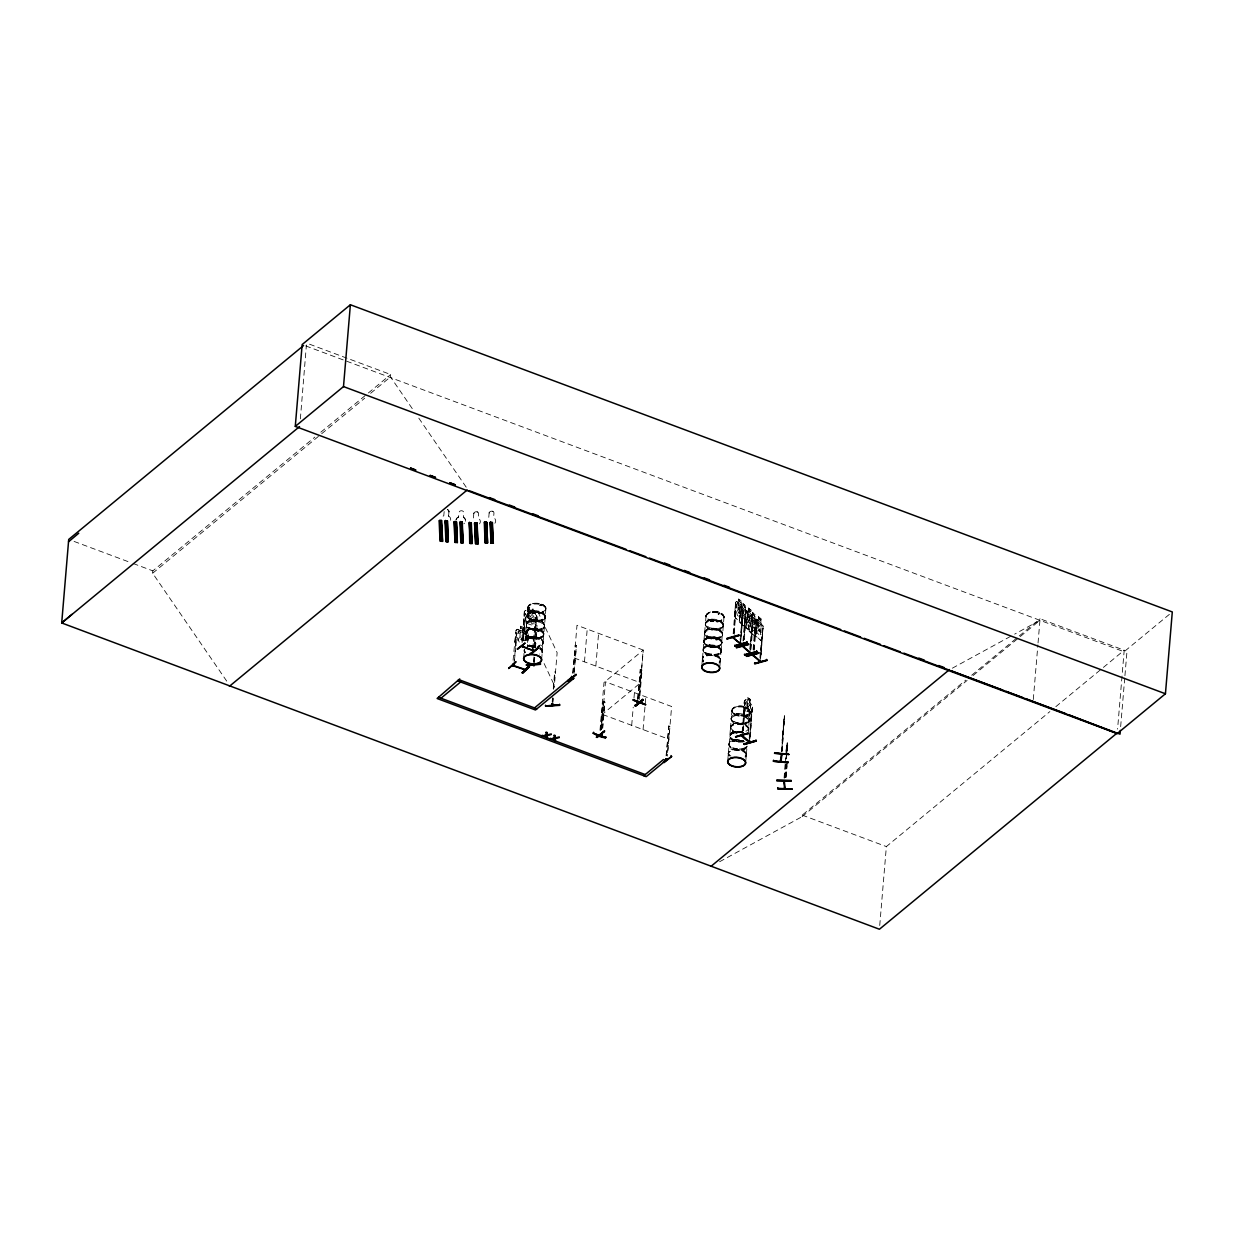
<?xml version="1.0" encoding="UTF-8"?>
<svg xmlns="http://www.w3.org/2000/svg" width="1234" height="1234" viewBox="0 0 1234 1234"><rect width="100%" height="100%" fill="white"/><g stroke="black" fill="none" stroke-linecap="round" stroke-linejoin="round"><path stroke-width="0.75" stroke-dasharray="5 3.75" d="M542.358 650.904L542.852 640.986M721.211 650.488L722.368 632.703M729.201 743.593L730.451 728.122M746.416 753.959L747.033 746.308A9.024 4.72 4.8 0 1 736.374 750.257A9.024 4.72 4.8 0 1 729.633 743.516A9.024 4.72 4.8 0 1 742.637 741.912M786.752 751.691L786.891 747.388L786.845 753.218M786.598 758.37L786.69 754.977M526.548 626.132L527.134 616.121M527.396 617.339L527.458 614.223M542.112 653.017L542.189 650.287M702.516 660.329L702.778 657.09L702.47 658.262M704.629 632.471L705.509 622.707M728.908 744.287L729.479 742.559L729.232 745.845M731.083 718.589L731.623 716.861M747.989 734.893L748.683 728.692M749.177 718.389L748.899 721.597A9.024 4.72 4.8 0 1 733.767 722.877A9.024 4.72 4.8 0 1 737.994 715.242L738.595 714.779M782.819 732.487L782.711 734.477L783.467 727.721M783.528 728.075C783.189 736.251 784.006 718.358 783.683 726.317M782.125 740.292L783.544 729.664L782.294 740.307L782.371 736.945M782.294 740.307L782.526 736.96M226.701 681.091L152.646 573.255L152.846 570.864L314.871 437.114M300.371 418.897L306.402 344.98M412.264 408.624L390.484 376.91L390.684 374.519L308.346 343.746M444.163 511.539L443.777 515.797A4.828 4.103 -2.6 0 0 441.325 518.172M448.96 511.616L448.59 516.182L448.96 511.616A2.406 2.052 -2.6 0 0 447.34 509.549M456.164 519.452A4.828 4.103 -2.6 0 1 458.601 517.077L458.971 512.665A2.406 2.052 -2.6 0 1 461.547 510.737A2.406 2.052 -2.6 0 1 463.783 512.897L463.413 517.308A4.828 4.103 -2.6 0 1 463.876 523.802M479.517 523.864A4.828 4.103 -2.6 0 0 478.237 518.187L478.607 513.776A2.406 2.052 -2.6 0 0 476.37 511.616A2.406 2.052 -2.6 0 0 473.794 513.545L473.424 517.956A4.828 4.103 -2.6 0 0 471.542 519.375M494.88 523.278A4.828 4.103 -2.6 0 0 493.585 517.601L493.955 513.174A2.406 2.052 -2.6 0 0 491.718 511.015A2.406 2.052 -2.6 0 0 489.142 512.943L488.772 517.37A4.828 4.103 -2.6 0 0 486.335 519.745M513.113 660.221L515.642 632.718L516.799 633.104L515.735 645.829M515.149 641.125L515.982 630.235L517.447 629.232L520.254 630.25L520.671 626.147L520.393 630.435M513.976 664.247L516.799 633.104M514.501 660.375L515.581 647.649M521.982 640.94L524.465 611.262M522.09 642.559L524.527 613.452L525.653 613.869L523.509 639.335M523.247 639.551L525.653 613.869M524.327 631.731L524.882 627.535L520.594 626.224M524.882 627.535L524.481 631.638L526.394 633.69L525.915 639.32M523.663 658.262L524.234 650.935M525.129 640.662L526.378 625.16M527.951 607.359L527.288 615.01M528.985 607.421L528.568 611.509L526.424 612.095L525.792 619.607L527.566 623.586L531.36 625.006L533.659 622.553L534.291 615.026L532.378 612.928C536.497 607.961 525.53 604.336 528.522 611.262M526.532 640.338L527.072 636.482L530.527 637.901M526.764 640.107L527.072 636.482M527.55 642.528L528.229 636.852A9.039 4.735 4.8 0 1 532.502 629.294A9.039 4.735 4.8 0 1 543.407 635.834A9.039 4.735 4.8 0 1 528.275 636.945L532.27 638.456L539.181 638.456M527.165 649.578L528.646 634.369L527.288 632.456L524.481 631.638M530.419 636.852L529.849 637.222M532.594 612.774L532.934 608.748M529.895 637.037L531.299 636.389L531.839 637.685M527.72 607.452C526.363 612.357 538.271 612.82 533.196 611.139M532.702 648.698L535.556 617.571L536.667 618.003L534.229 647.094M532.795 650.303L535.556 617.571M536.404 615.735L535.433 626.533L533.875 629.972L524.604 626.394L523.571 621.998L524.342 611.154L525.9 610.275L528.661 611.447M533.967 647.295L536.543 615.735L535.217 613.992L525.854 610.491M533.52 661.887L533.983 656.318M534.769 647.048L536.497 632.163L535.88 643.978M533.828 662.565L534.476 656.287M535.078 647.727L538.163 612.28L557.136 652.693L554.22 687.431M534.322 662.535L534.785 656.966M539.042 630.944L538.178 631.392M541.14 605.076C539.89 605.231 541.942 605.74 540.06 605.586M538.842 631.438L538.533 630.805M541.618 659.48L542.25 652.292M544.41 626.594L543.145 642.189M545.875 608.563L545.289 616.398M552.184 701.622L552.493 697.904M553.264 688.634L554.668 671.944L555.47 672.592L554.668 671.944M552.493 702.3L552.986 697.873M553.588 689.328L555.161 671.898M552.986 702.269L553.295 698.567M572.73 673.209L575.322 645.181L576.432 645.598L574.103 673.425M572.977 673.008L576.988 625.283L643.13 650.01L639.15 699.632M573.995 671.79L576.432 645.598M584.469 661.84L587.214 629.109M595.837 666.098L598.583 633.366M600.002 730.219L604.012 682.495L643.315 650.056L638.965 699.585M600.434 730.374L602.778 702.547L603.812 701.683L604.938 702.1L602.747 728.075M600.68 729.664L603.01 701.837L604.938 702.1M603.441 702.007L601.112 729.834L603.549 701.899M601.482 729.51L605.478 681.8L671.62 706.511L667.455 756.087M602.485 728.291L604.675 702.316M631.7 725.345L633.227 707.159M633.983 698.074L634.446 692.613M637.592 699.369L640.338 669.476L642.081 670.108L639.736 697.935M637.855 699.154L640.338 669.476M638.641 698.321L641.649 669.954M638.857 697.935L641.202 670.108L640.091 669.692M643.068 729.602L645.814 696.871M666.082 755.871L668.843 725.978L669.954 726.41L667.208 756.303M666.345 755.671L668.843 725.978M701.93 664.925L702.331 659.326M702.501 658.123L703.334 648.529M706.064 615.781L705.385 623.478M709.365 645.305L708.409 645.274L709.349 646.277M711.941 620.424L712.141 619.73A9.147 4.797 4.8 0 0 707.822 627.443A9.147 4.797 4.8 0 0 723.124 626.317A9.147 4.797 4.8 0 0 712.095 619.684L710.846 619.453M717.093 639.243L716.059 639.983M719.067 613.869L718.574 614.378M719.268 613.56L718.095 614.162L719.36 613.73M719.885 666.129L720.378 660.668M723.988 616.985L723.417 624.867M734.77 613.051L735.603 602.177L736.76 601.513L738.287 603.01M733.166 633.782L735.603 602.177M733.582 633.659L736.035 604.567L733.875 634.399M734.292 634.276L736.035 604.567M738.487 603.179L738.827 599.153M739.999 606.881L739.428 622.383L739.922 606.742L740.955 606.125L746.956 611.432C748.406 631.268 742.667 629.957 746.709 624.188M727.859 759.419L728.291 753.959M732.009 710.275L731.33 717.987M741.326 601.189L738.626 598.984L738.364 603.225L736.96 603.441L736.328 610.953L737.346 615.303L739.752 617.401L741.31 615.303L741.326 601.189L740.894 605.277L743.439 608.902L740.847 640.492M742.714 607.776L741.295 607.992L740.662 615.519L741.696 619.854L744.117 621.951L745.691 619.854L745.567 605.786L742.976 603.549L742.575 607.822L740.816 606.156M740.138 639.875L740.585 634.415M740.739 632.595L742.991 610.66L741.264 640.369M740.246 643.392L740.708 637.932M740.863 636.112L742.991 610.66M746.801 624.281L747.619 613.468L744.997 609.904L745.429 605.817L742.837 603.58M737.284 713.638L736.482 713.9L737.222 714.933M743.022 640.94L745.429 611.139L746.493 610.676M743.439 640.832L745.737 613.56L743.886 639.752M744.303 639.628L746.663 612.419L748.066 612.203L748.467 607.93L748.128 611.956M735.048 740.585L736.081 739.66M735.603 739.351L736.158 740.307M749.485 615.781C748.776 638.333 746.431 621.458 750.658 615.103L756.658 620.424L756.288 633.212M748.328 607.976L751.028 610.182L750.473 614.301L751.645 616.769L751.012 624.296L749.454 626.394L747.048 624.296L746.03 619.946M752.401 707.097L750.457 721.227L744.225 715.998C743.994 708.995 741.526 690.778 751.737 705.061M742.143 732.009L744.781 700.511M742.559 731.885L744.997 702.794L743.007 730.806M756.519 620.471L754.699 618.897L755.27 614.779L752.539 612.573L750.365 624.512L751.398 628.846L753.82 630.944L755.393 628.846M749.84 648.853L750.303 643.408M750.442 641.587L752.293 618.111L754.73 620.208L754.097 627.72L751.676 625.623M752.678 612.527L752.416 616.769L750.55 615.303L749.701 615.874M743.423 730.682L744.997 702.794M749.948 652.37L750.411 646.924M750.565 645.104L752.925 617.91L750.704 614.208M750.55 649.47L753.064 617.879C752.632 614.779 747.264 609.611 745.429 611.139M750.966 649.362L753.403 620.27L752.277 619.761L753.403 620.27M762.18 637.392L761.054 640.693L755.007 635.417L755.378 619.823L756.535 619.159L758.2 620.609M753.095 649.593L755.378 619.823L756.55 619.329M753.511 649.485L756.026 621.319L754.93 618.805M753.804 650.225L755.378 622.322L756.087 622.939M749.794 703.534L750.349 699.416L750.349 713.514L748.776 715.612L746.354 713.53L745.321 709.18L745.953 701.668L747.372 701.436L747.634 697.21L750.349 699.416M754.221 650.102L756.735 621.072L758.139 620.856L758.54 616.584L758.262 620.825M745.83 760.638L746.277 755.254M749.933 711.494L749.362 719.376M756.704 620.332L757.414 622.476L755.362 636.59L749.131 631.361L748.714 626.548M749.177 738.086L752.046 708.871L750.318 738.58M749.285 741.603L752.046 708.871M749.886 738.703L752.493 707.113L751.784 704.969M760.869 618.928L761.085 632.949L759.527 635.047L757.121 632.949L756.103 628.6M759.913 657.506L760.36 652.061M760.514 650.241L762.766 628.291L761.039 658.015M760.021 661.023L762.998 626.563M760.622 658.123L763.121 626.533M782.526 737.068L783.729 722.399M781.323 751.722L784.408 715.859L781.693 751.167M781.816 751.768L783.806 728.122L782.988 731.253M782.186 751.213L784.145 721.52M786.027 751.197L786.629 745.691L785.827 755.517M784.084 778.022L785.071 764.602M785.21 762.782L785.672 757.321M786.49 745.83L786.86 745.151L787.122 747.511L787.4 742.745L786.644 747.079M784.577 778.037L785.873 760.977M786.027 759.157L786.474 753.712M786.629 751.892L786.444 748.236L787.03 748.945M787.246 742.745L787.307 750.935M787.354 749.331L787.724 745.259M785.456 776.849L786.366 765.944M785.534 777.543L786.906 761.177M785.95 776.865L786.86 765.944M786.043 777.543L787.415 761.177M719.576 861.748L802.1 816.661L802.223 815.119L965.744 680.135M879.734 925.485L886.367 846.57L1049.872 711.586M1033.29 699.57L1037.887 644.842M1038.041 642.96L1040.077 618.774L1124.205 650.225L1117.572 729.124M1120.657 726.625L1124.776 677.559M1124.93 675.677L1126.843 653.033M783.528 727.721L782.911 734.122L783.035 733.15M783.667 726.718C784.531 721.643 783.683 720.101 784.731 721.443M703.241 649.13L704.521 633.659M728.415 752.755L729.063 744.92M786.66 763.923L786.073 767.255L785.688 762.843M784.562 715.874L784.099 720.209M783.497 724.127L784.068 718.311M524.342 649.824L524.388 649.701A9.024 4.72 4.8 0 0 525.514 652.138M723.294 625.9L722.661 633.906M749.239 720.394L748.606 728.399M543.963 634.106L542.652 636.358M525.576 632.872L528.183 636.945M539.196 638.441L542.59 636.914L543.932 634.477L541.325 630.404M703.658 641.695L705.03 638.904M722.075 642.528C720.27 649.794 704.892 648.76 703.688 641.294C706.218 634.399 720.872 635.587 722.044 642.945M729.649 736.189L732.425 732.826L741.279 732.163M750.149 711.648C748.159 705.015 736.513 704.213 732.132 709.103L732.981 713.021L737.809 715.226A9.024 4.72 4.8 0 1 748.868 721.782L749.084 721.211A9.147 4.797 4.8 0 0 738.009 714.64L736.991 714.501M545.181 617.478L544.533 625.437M704.629 632.518L704.938 631.345L704.66 634.554M527.705 607.544L529.031 605.092L532.44 603.534M532.008 611.478L533.026 610.753L532.209 611.123M532.44 611.37L532.81 611.231M524.45 649.13L524.45 651.984A9.147 4.797 4.8 0 1 524.496 649.454M540.492 604.891L539.921 605.416L540.723 604.907M531.977 637.608L531.546 636.436M531.9 636.636L532.44 637.762M541.433 605.724L540.816 604.922M538.919 630.929L538.363 631.021M538.502 631.515L538.225 630.929M545.166 617.478L544.826 618.681L545.104 615.442M712.049 619.175L710.321 619.545L710.522 620.44M710.614 619.391L710.907 620.286M711.787 619.175L712.866 619.9L712.126 620.378M708.393 645.536L709.411 644.811M710.368 645.397L709.349 646.2M710.753 645.829L708.979 646.415M716.229 639.243L717.108 639.305L715.859 639.798M716.538 639.536L717.309 639.983M722.044 642.575C719.283 649.207 705.786 648.236 703.719 641.341M721.057 649.686L720.486 659.604M720.054 661.84L720.24 658.524M730.852 725.931L730.543 727.057L731.207 719.083M736.899 713.73L736.467 714.949M736.667 713.915L737.901 714.147M737.13 714.995L738.102 714.455M737.731 713.668L738.441 715.072M734.461 740.307L735.341 739.32M735.125 739.382L734.862 740.616M743.948 708.439L744.781 707.807L744.734 708.732M744.781 707.807L745.49 708.655L744.75 707.977M744.395 707.9L745.151 708.054M736.605 740.184L734.924 740.924M750.102 711.679L748.837 714.07L745.413 715.627M747.079 746.138L746.94 746.878A9.147 4.797 4.8 0 1 734.862 749.485A9.147 4.797 4.8 0 1 729.865 742.59A9.147 4.797 4.8 0 1 742.745 741.341M543.454 605.03L545.798 607.375L545.721 610.043A9.039 4.735 4.8 0 0 534.661 603.549A9.039 4.735 4.8 0 0 530.435 611.2L530.589 611.432M525.422 639.644L525.314 639.922A9.147 4.797 4.8 0 1 539.721 638.364A9.147 4.797 4.8 0 1 538.533 646.261M544.842 618.635L544.95 618.388A9.147 4.797 4.8 0 1 529.664 619.483A9.147 4.797 4.8 0 1 533.952 611.725A9.147 4.797 4.8 0 1 544.981 618.357M544.287 627.288L544.271 627.335A9.147 4.797 4.8 0 0 533.196 620.764A9.147 4.797 4.8 0 0 528.908 628.507A9.147 4.797 4.8 0 0 544.225 627.381L544.086 627.72A9.008 4.72 4.8 0 1 528.97 628.985A9.008 4.72 4.8 0 1 533.181 621.365A9.008 4.72 4.8 0 1 544.04 627.89L544.348 624.512M723.17 626.687L723.124 626.749A9.147 4.797 4.8 0 0 712.064 620.147L711.771 620.039M720.903 652.555L720.934 652.524A9.147 4.797 4.8 0 1 705.617 653.634A9.147 4.797 4.8 0 1 709.905 645.891A9.147 4.797 4.8 0 1 720.934 652.524L720.995 652.385M728.523 752.061L728.538 755.023M746.184 755.902L746.246 753.126M742.452 619.607L741.279 623.062L735.233 617.771L734.693 613.005L735.371 617.74L741.403 623.016L743.439 608.902M752.154 628.6L750.982 632.039L752.246 628.692M761.054 640.693L762.226 637.253M755.239 636.636L756.411 633.181M751.506 717.818L750.457 721.227M759.018 626.348C759.851 623.71 763.892 624.373 759.558 628.26L760.838 634.538L758.941 628.677C757.553 634.075 754.437 629.433 758.494 627.366L757.244 621.304L759.049 626.61M748.143 707.236C748.714 704.306 753.326 704.691 748.807 708.84L750.102 715.103L748.174 709.241C746.57 714.594 743.778 709.982 747.727 707.946L746.462 701.884L748.298 707.252M730.837 726.024L730.713 729.325L730.343 727.782M542.574 636.543L537.006 638.41L528.26 636.574M749.053 721.288L749.069 721.258A9.147 4.797 4.8 0 1 733.721 722.399A9.147 4.797 4.8 0 1 738.009 714.64M733.011 712.99L734.431 714.085A9.039 4.735 4.8 0 0 749.624 712.974L749.763 712.913M539.921 605.416L541.078 605.092M532.579 611.123C536.204 610.568 531.638 612.681 533.227 610.722M534.152 611.863L534.322 611.987M540.384 604.984L541.31 605.663M532.24 612.095L541.34 612.712L545.706 609.997A9.039 4.735 4.8 0 1 530.435 611.2L530.497 611.2M532.116 637.083L530.635 637.608M710.815 619.314L712.234 620.008M709.812 645.752L709.01 644.996M734.369 731.824C728.091 731.993 728.615 740.523 734.585 740.816M734.492 739.521L734.307 740.693M530.049 636.867L531.036 636.389M515.642 632.718L516.568 633.32M517.432 629.463L527.288 632.456M320.825 432.193L366.899 394.155M368.395 392.936L390.684 374.519M152.646 573.255L320.223 434.908M321.719 433.689L364.724 398.181M370.647 393.291L390.484 376.91M524.527 613.452L525.391 614.085M523.355 622.044L524.419 626.563L533.967 630.142L535.556 626.594M535.294 613.884L536.466 615.797M536.667 618.003L535.294 617.787M601.267 715.226L640.569 682.788M704.984 639.243L712.974 637.346L720.857 640.323M730.944 733.767L734.353 732.225M971.698 675.229L1017.772 637.191M1019.253 635.957L1040.077 618.774M802.1 816.661L967.101 680.443M973.055 675.538L1039.938 620.316L1014.672 634.122M1055.826 706.666L1101.9 668.627M1103.397 667.409L1124.205 650.225M1169.385 614.362L1124.081 651.753L345.15 360.637M642.081 670.108L640.97 670.494M516.059 630.404L517.509 629.386M534.538 611.848L533.397 612.033M530.635 636.975L531.854 637.053M708.486 619.638C712.99 624.497 730.266 620.008 721.566 613.452C717.139 608.624 699.894 612.882 708.47 619.622M712.219 620.27L711.987 619.221M739.86 606.912L740.955 606.125M744.657 700.542L745.768 699.909M524.388 611.324L525.946 610.429M952.37 668.18L1012.991 635.047M530.312 628.908L526.933 630.435L525.545 633.273L526.872 630.821L530.281 629.263L537.222 629.247L541.248 630.79M530.574 636.775L531.623 636.636M708.671 612.619L710.568 611.987M706.527 637.978L708.424 637.346M717.309 646.832L719.206 646.2M734.693 739.891L735.742 739.891M520.455 630.358L518.234 631.006L517.601 638.533L519.452 642.436M749.131 631.361L755.362 636.59M743.67 711.231L744.349 715.967M752.755 709.488L751.614 708.979M736.76 601.513L742.698 606.85M743.701 611.277L742.575 610.768M751.028 610.182L748.406 608.177M756.535 619.159L762.473 624.497L763.214 626.548L760.638 622.908L761.1 618.836L758.401 616.63M744.935 626.764L744.518 621.951L744.935 626.764L751.105 632.009M754.468 630.636L755.146 635.387L761.177 640.662M763.476 628.924L762.35 628.414M532.471 603.519L539.381 603.503L543.407 605.061M530.342 628.893L537.253 628.893L542.775 631.53M530.312 629.294L532.517 628.97A9.008 4.72 4.8 0 1 543.407 635.464A9.008 4.72 4.8 0 1 528.322 636.574L525.885 634.23M716.723 639.937L716.522 639.922M709.134 645.089L708.146 646.014M745.089 708.702L744.318 708.393M745.398 715.627L736.297 715.01M734.384 731.824L741.31 731.808M743.408 732.734A9.024 4.72 4.8 0 0 729.818 735.927A9.024 4.72 4.8 0 0 743.223 740.94C738.703 741.896 732.718 741.279 729.942 737.145M743.238 741.372L734.137 740.755M536.805 632.857L536.003 632.209M709.627 645.845L708.686 645.644M737.114 713.761L738.071 714.224A9.147 4.797 4.8 0 0 733.767 721.936A9.147 4.797 4.8 0 0 749.069 720.81A9.147 4.797 4.8 0 0 738.04 714.178M735.572 740.338L734.631 740.153M711.139 620.671L712.789 619.761M533.397 612.126L532.594 611.37M709.38 644.919L710.306 645.181M534.862 628.97L539.381 629.911M538.302 631.7L539.227 631.129M530.867 637.993L532.517 637.083M532.27 638.425L534.615 638.749M738.919 731.885L741.264 732.209M736.328 741.341L738.672 741.665M717.478 611.971L719.669 612.588M741.295 731.824L743.485 732.456M520.733 626.409L524.666 627.69M526.841 636.698L528.013 637.083M305.724 345.906L343.345 359.958M532.456 612.866L535.371 613.807M574.242 658.015L640.384 682.741M602.732 714.532L668.874 739.243M74.086 541.433L131.359 562.843M133.164 563.506L152.846 570.864M802.223 815.119L886.367 846.57M575.059 645.382L576.17 645.814M668.581 726.194L669.692 726.61M711.077 620.378L710.229 619.777M708.547 619.591A9.039 4.735 4.8 0 0 723.679 618.481A9.039 4.735 4.8 0 0 712.774 611.941A9.039 4.735 4.8 0 0 708.547 619.591L710.815 620.579M708.64 646.323L704.907 644.241M737.978 713.946L736.775 713.807L737.022 714.872M710.013 644.981A9.008 4.72 4.8 0 1 720.872 651.506A9.008 4.72 4.8 0 1 705.802 652.601A9.008 4.72 4.8 0 1 710.013 644.981L710.583 645.444M534.06 610.815A9.008 4.72 4.8 0 1 544.919 617.339A9.008 4.72 4.8 0 1 529.849 618.435A9.008 4.72 4.8 0 1 534.06 610.815L534.63 611.293M541.294 630.775L543.654 633.165M537.823 631.469L538.286 630.697L537.947 631.561M752.539 612.573L755.177 614.825M739.505 622.291L745.66 627.597L739.428 622.383M747.696 697.411L750.133 699.508M744.426 715.89L750.395 721.042M746.323 610.537L748.205 612.172M745.151 626.641L751.059 631.823M544.888 606.125L545.814 607.421M720.872 639.968L721.767 641.587L720.826 640.338M527.134 632.641L528.43 634.446M418.804 418.141L466.714 487.924M544.117 663.537L554.39 685.425M723.17 623.787L723.062 626.81A9.147 4.797 4.8 0 1 707.776 627.905A9.147 4.797 4.8 0 1 712.064 620.147M524.265 640.847L522.692 637.346C528.63 634.353 524.064 630.605 521.859 636.112C520.825 630.003 515.781 629.201 520.949 636.744C514.655 640.554 519.56 643.516 521.781 637.932L523.062 640.94M731.453 720.255L731.099 718.743M728.554 755.023L728.153 753.48M748.328 727.15L748.714 728.739M787.385 751.136L786.706 745.151M787.246 742.961L787.431 745.552M787.122 745.398L787.323 746.894M787.091 750.673L786.798 748.328L786.459 758.185M748.807 626.61L749.346 631.253M489.142 512.943L489.158 513.113A2.406 2.052 -2.6 0 1 491.734 511.169A2.406 2.052 -2.6 0 1 493.97 513.344M473.794 513.545L473.794 513.699A2.406 2.052 -2.6 0 1 476.37 511.771A2.406 2.052 -2.6 0 1 478.607 513.93M463.413 517.308L463.413 517.154A4.828 4.103 -2.6 0 1 463.861 523.632M458.601 517.077L458.601 516.923A4.828 4.103 -2.6 0 0 455.901 520.347M703.519 662.072A9.008 4.72 4.8 0 1 711.463 655.516A9.008 4.72 4.8 0 1 719.067 663.121M703.426 661.578A9.147 4.797 4.8 0 1 711.509 654.915A9.147 4.797 4.8 0 1 719.237 662.643M703.627 660.56A9.024 4.72 4.8 0 1 711.586 653.989A9.024 4.72 4.8 0 1 719.206 661.625M703.473 661.115A9.147 4.797 4.8 0 1 711.54 654.452A9.147 4.797 4.8 0 1 719.268 662.18M737.022 732.95A9.147 4.797 4.8 0 1 730.96 726.255A9.147 4.797 4.8 0 1 743.454 724.389A9.147 4.797 4.8 0 1 747.341 731.407M743.254 740.446A9.008 4.72 4.8 0 1 729.88 735.449A9.008 4.72 4.8 0 1 743.439 732.256M734.492 714.085A9.039 4.735 4.8 0 1 738.719 706.434A9.039 4.735 4.8 0 1 749.624 712.974M741.804 732.209A9.024 4.72 4.8 0 1 730.621 726.471A9.024 4.72 4.8 0 1 743.485 723.448A9.024 4.72 4.8 0 1 745.86 731.253M737.068 732.487A9.147 4.797 4.8 0 1 731.006 725.793A9.147 4.797 4.8 0 1 743.485 723.926A9.147 4.797 4.8 0 1 747.372 730.944M743.207 741.002A9.008 4.72 4.8 0 1 729.834 736.004A9.008 4.72 4.8 0 1 743.392 732.826M737.022 733.397A9.008 4.72 4.8 0 1 730.806 727.196A9.008 4.72 4.8 0 1 741.881 724.589A9.008 4.72 4.8 0 1 748.097 730.806M728.584 755.378A9.008 4.72 4.8 0 1 738.58 750.133A9.008 4.72 4.8 0 1 745.012 757.63M729.371 756.072A9.147 4.797 4.8 0 1 737.454 749.424A9.147 4.797 4.8 0 1 745.182 757.152M743.13 741.788A9.008 4.72 4.8 0 1 730.05 738.025A9.008 4.72 4.8 0 1 738.857 732.672M743.192 741.341A9.039 4.735 4.8 0 1 729.772 736.312A9.039 4.735 4.8 0 1 743.392 733.119M730.975 756.134A9.024 4.72 4.8 0 1 730.59 749.717A9.024 4.72 4.8 0 1 742.667 749.701A9.024 4.72 4.8 0 1 745.151 756.118M729.417 755.609A9.147 4.797 4.8 0 1 737.485 748.945A9.147 4.797 4.8 0 1 745.213 756.673M746.909 746.555A9.147 4.797 4.8 0 1 734.168 748.807A9.147 4.797 4.8 0 1 730.729 741.464A9.147 4.797 4.8 0 1 744.657 741.757M745.891 747.079A9.008 4.72 4.8 0 1 733.582 747.974A9.008 4.72 4.8 0 1 730.451 741.31A9.008 4.72 4.8 0 1 742.76 740.4M448.59 516.028A4.828 4.103 -2.6 0 1 450.441 520.733M447.356 509.704A2.406 2.052 -2.6 0 1 448.96 511.771M528.322 636.574A9.008 4.72 4.8 0 1 532.548 628.939M539.659 648.914A9.008 4.72 4.8 0 1 540.955 654.699M524.527 652.462A9.008 4.72 4.8 0 1 524.589 650.01M533.35 647.094A9.008 4.72 4.8 0 1 535.664 647.418M539.813 648.344A9.147 4.797 4.8 0 1 541.124 654.221M531.021 646.508A9.147 4.797 4.8 0 1 535.757 646.817M525.252 640.431A9.147 4.797 4.8 0 1 539.674 638.826A9.147 4.797 4.8 0 1 538.502 646.724M533.921 647.063A9.147 4.797 4.8 0 1 531.561 646.739M529.371 646.107A9.147 4.797 4.8 0 1 527.504 645.212M539.798 647.387A9.024 4.72 4.8 0 1 539.644 654.082M527.072 646.523A9.024 4.72 4.8 0 1 535.803 645.891M526.255 639.891A9.024 4.72 4.8 0 1 539.551 639.397A9.024 4.72 4.8 0 1 540.276 646.554M533.875 647.526A9.024 4.72 4.8 0 1 531.561 647.202M539.844 647.865A9.147 4.797 4.8 0 1 541.155 653.758M525.36 652.693A9.147 4.797 4.8 0 1 524.527 648.991M528.862 646.369A9.147 4.797 4.8 0 1 535.787 646.354M533.967 646.601A9.147 4.797 4.8 0 1 527.55 644.75M525.144 640.662A9.008 4.72 4.8 0 1 538.703 637.484A9.008 4.72 4.8 0 1 538.518 645.66M534.014 645.999A9.008 4.72 4.8 0 1 527.689 644.179M520.347 631.7L519.715 639.227L523.648 640.508L524.28 632.996L520.347 631.7M521.442 627.242L521.334 628.584L523.864 629.402L523.972 628.06L521.442 627.242M528.461 612.851L527.828 620.363L531.623 621.782L532.255 614.27L527.057 612.187L529.247 617.771C523.201 620.687 527.967 624.728 529.988 618.944C530.898 625.329 536.188 626.579 530.928 618.373C536.481 615.627 532.409 611.663 530.204 617.17L528.445 612.851M529.54 608.408L529.417 609.75L531.869 610.66L531.977 609.318L529.54 608.408M738.256 604.567L737.623 612.079L740.014 614.177L740.647 606.665L737.469 603.657L738.719 609.719C734.739 611.648 737.67 616.522 739.166 611.031L741.063 616.892L739.783 610.614C743.516 608.748 740.801 604.012 739.351 609.272L738.302 604.429M739.073 600.233L740.508 602.932L739.073 600.233M742.59 609.118L741.958 616.63L744.38 618.728L745.012 611.216L742.59 609.118M743.423 604.799L744.873 607.483L743.423 604.799M747.958 613.545L747.326 621.072L749.717 623.17L750.349 615.643L747.958 613.545M748.776 609.226L750.21 611.925L748.776 609.226M753.126 613.792L754.576 616.476L753.126 613.792M747.249 702.778L746.616 710.306L749.038 712.388L749.67 704.876L747.249 702.778M748.082 698.459L749.532 701.143L748.082 698.459M758.031 622.198L757.398 629.726L759.789 631.823L760.422 624.296L758.031 622.198M758.848 617.879L760.283 620.579L758.848 617.879M783.497 724.034L783.266 726.255L783.652 724.049M747.187 612.65L748.421 618.712C744.441 620.64 747.372 625.515 748.868 620.023L750.766 625.885L749.485 619.607C753.002 617.617 750.843 613.298 749.053 618.249L747.187 612.65M741.449 608.331L742.714 614.378C738.688 616.321 741.665 621.18 743.161 615.689L745.074 621.535L743.778 615.272C747.557 613.391 744.812 608.655 743.346 613.93L741.449 608.331M751.151 617.308L752.416 623.371C748.39 625.299 751.367 630.173 752.863 624.666L754.792 630.528L753.496 624.265C757.044 622.26 754.853 617.956 753.064 622.908L751.151 617.308M722.306 635.896L722.276 635.926A9.147 4.797 4.8 0 1 707.02 636.929A9.147 4.797 4.8 0 1 711.308 629.186A9.147 4.797 4.8 0 1 722.337 635.803L722.322 635.849M515.087 641.032L515.982 645.536L515.087 641.032M707.082 637.407A9.008 4.72 4.8 0 0 722.152 636.312A9.008 4.72 4.8 0 0 711.293 629.787A9.008 4.72 4.8 0 0 707.082 637.407M706.45 644.996A9.008 4.72 4.8 0 0 721.52 643.886A9.008 4.72 4.8 0 0 710.661 637.361A9.008 4.72 4.8 0 0 706.45 644.996M708.609 619.283A9.008 4.72 4.8 0 0 723.679 618.172A9.008 4.72 4.8 0 0 712.82 611.648A9.008 4.72 4.8 0 0 708.609 619.283M706.48 644.457A9.008 4.72 4.8 0 0 721.566 643.361A9.008 4.72 4.8 0 0 710.707 636.837A9.008 4.72 4.8 0 0 706.48 644.457M708.532 620.054A9.008 4.72 4.8 0 0 723.602 618.959A9.008 4.72 4.8 0 0 712.743 612.434A9.008 4.72 4.8 0 0 708.532 620.054A8.977 4.705 4.8 0 0 723.587 618.974A8.977 4.705 4.8 0 0 712.758 612.465A8.977 4.705 4.8 0 0 708.547 620.07M707.19 635.896A9.024 4.72 4.8 0 0 722.291 634.8A9.024 4.72 4.8 0 0 711.416 628.26A9.024 4.72 4.8 0 0 707.19 635.896M707.822 628.384A9.024 4.72 4.8 0 0 722.923 627.273A9.024 4.72 4.8 0 0 712.049 620.733A9.024 4.72 4.8 0 0 707.822 628.384M707.067 636.466A9.147 4.797 4.8 0 0 722.368 635.34A9.147 4.797 4.8 0 0 711.339 628.723A9.147 4.797 4.8 0 0 707.067 636.466M707.961 626.857A9.008 4.72 4.8 0 0 723.031 625.761A9.008 4.72 4.8 0 0 712.172 619.237A9.008 4.72 4.8 0 0 707.961 626.857M706.372 645.798A9.008 4.72 4.8 0 0 721.443 644.703A9.008 4.72 4.8 0 0 710.583 638.179A9.008 4.72 4.8 0 0 706.372 645.798M706.419 645.073A9.024 4.72 4.8 0 0 721.52 643.963A9.024 4.72 4.8 0 0 710.645 637.423A9.024 4.72 4.8 0 0 706.419 645.073M705.663 654.128A9.024 4.72 4.8 0 0 720.764 653.017A9.024 4.72 4.8 0 0 709.889 646.477A9.024 4.72 4.8 0 0 705.663 654.128M705.663 653.172A9.147 4.797 4.8 0 0 720.964 652.061A9.147 4.797 4.8 0 0 709.936 645.428A9.147 4.797 4.8 0 0 705.663 653.172M734.538 713.776A9.008 4.72 4.8 0 0 749.609 712.666A9.008 4.72 4.8 0 0 738.765 706.157A9.008 4.72 4.8 0 0 734.538 713.776M734.477 714.563A9.008 4.72 4.8 0 0 749.547 713.453A9.008 4.72 4.8 0 0 738.688 706.928A9.008 4.72 4.8 0 0 734.477 714.563M733.906 721.366A9.008 4.72 4.8 0 0 748.976 720.255A9.008 4.72 4.8 0 0 738.117 713.73A9.008 4.72 4.8 0 0 733.906 721.366M530.481 610.861A9.008 4.72 4.8 0 0 545.567 609.75A9.008 4.72 4.8 0 0 534.708 603.225A9.008 4.72 4.8 0 0 530.481 610.861M528.368 636.034A9.008 4.72 4.8 0 0 543.454 634.939A9.008 4.72 4.8 0 0 532.594 628.414A9.008 4.72 4.8 0 0 528.368 636.034M530.419 611.632A9.008 4.72 4.8 0 0 545.49 610.537A9.008 4.72 4.8 0 0 534.63 604.012A9.008 4.72 4.8 0 0 530.419 611.632M528.337 636.25A9.039 4.735 4.8 0 0 543.469 635.14A9.039 4.735 4.8 0 0 532.564 628.584A9.039 4.735 4.8 0 0 528.337 636.25A9.039 4.735 4.8 0 0 543.469 635.155A9.039 4.735 4.8 0 0 532.564 628.6A9.039 4.735 4.8 0 0 528.337 636.266M529.077 627.474A9.024 4.72 4.8 0 0 544.179 626.378A9.024 4.72 4.8 0 0 533.304 619.838A9.024 4.72 4.8 0 0 529.077 627.474M529.71 619.962A9.024 4.72 4.8 0 0 544.811 618.851A9.024 4.72 4.8 0 0 533.936 612.311A9.024 4.72 4.8 0 0 529.71 619.962M528.954 628.044A9.147 4.797 4.8 0 0 544.256 626.918A9.147 4.797 4.8 0 0 533.227 620.301A9.147 4.797 4.8 0 0 528.954 628.044M529.71 619.021A9.147 4.797 4.8 0 0 545.012 617.895A9.147 4.797 4.8 0 0 533.983 611.262A9.147 4.797 4.8 0 0 529.71 619.021M528.26 637.376A9.008 4.72 4.8 0 0 543.33 636.281A9.008 4.72 4.8 0 0 532.471 629.756A9.008 4.72 4.8 0 0 528.26 637.376"/><path stroke-width="1.5" d="M777.744 788.742L792.135 789.066L777.744 788.773L777.744 787.662M777.698 788.31L792.135 789.143M774.566 753.187L788.958 754.56M521.411 646.431L522.645 646.817L523.093 645.798M295.281 426.393L302.145 344.564L350.379 304.752L1172.3 611.941L1165.436 693.77L1117.202 733.582L295.281 426.393L343.499 386.581L350.379 304.752M458.277 680.073L458.2 681.091L535.494 709.997L573.918 678.268L571.512 677.373L534.523 707.9M643.793 775.754L663.445 759.527L665.851 760.437L646.2 776.649L437.114 698.506L459.711 678.901M509.441 668.026L508.67 668.473L515.966 661.655M512.85 664.216L512.526 665.681M512.758 665.419L513.19 664.247M514.084 664.54L513.653 666.052M517.894 648.606L517.154 649.038L525.129 643.007L517.771 649.084M522.568 646.878L522.738 645.629M522.769 646.863L523 645.413M522.352 672.792L529.479 666.715L522.954 673.162L522.306 672.252M540.523 663.676L526.517 664.648M522.429 672.9L528.831 665.866L529.479 666.792M530.882 654.066L538.286 648.02L530.928 654.174L530.296 653.249M532.903 649.115L532.641 650.596L532.749 649.408M537.669 647.156L538.302 648.097L537.746 647.248M546.415 734.924L543.207 736.297L542.266 735.248M559.573 704.244L559.712 705.354L545.706 706.203L545.567 705.231M542.204 735.927L546.246 735.063L546.168 732.04M547.433 737.176L546.492 736.821M551.259 733.937L547.109 734.924L547.109 732.379M547.372 737.855L547.171 734.245M552.277 705.432L552.03 703.473M552.508 703.442L552.77 705.293M552.601 704.707L551.799 704.676L552.693 703.519M554.467 737.932L551.259 739.305L550.318 738.256M550.256 738.935L554.282 738.071L554.205 735.032M555.47 740.184L554.529 739.829M559.311 736.945L555.161 737.932L555.161 735.387M555.423 740.863L555.207 737.253M576.093 674.258L567.902 680.736L568.643 680.304M571.512 677.373L571.604 676.34M572.36 678.237L573.563 678.592M593.616 732.24C591.796 734.168 606.017 739.536 605.971 736.914M597.009 737.3L604.459 731.238L596.392 737.238L597.148 736.821M600.68 734.616L601.976 735.109L600.202 734.508M597.086 737.5L604.583 730.759M633.073 699.678L645.428 704.352M635.68 706.033L643.115 699.94L635.68 706.064L635.047 705.123M637.392 702.532L637.901 701.005M637.469 702.161L637.531 701.313M670.987 755.578L671.604 756.442L664.17 762.581L663.537 761.64M739.104 634.908L726.996 638.302M734.832 645.151L735.202 646.215L747.326 642.791L735.202 646.138M748.807 643.901L736.698 647.279M739.922 642.312L740.616 644.194L732.78 637.346M739.783 643.608L740.354 642.189M740.554 642.235L741.079 644.04L732.811 637.515M748.051 733.119L735.988 736.544M744.596 654.838L757.013 651.737L744.92 655.208L744.534 654.143M746.94 641.757L747.28 642.698M758.879 652.555L746.771 655.933M750.133 742.251L742.251 735.526L742.266 734.261M741.788 735.757L743.053 736.204L742.559 734.369M743.901 743.377L744.287 744.441L756.349 740.971L744.287 744.411M766.715 659.403L767.085 660.468L754.977 663.861L754.606 662.797M741.85 735.726L741.85 734.384C739.567 736.806 752.617 743.793 748.822 741.819L748.976 740.523M756.643 650.75L757.028 651.814M749.285 740.678L750.025 742.174M749.593 740.446L748.899 741.804M756.01 740.045L756.349 740.924M787.955 761.609L787.847 762.72L773.456 761.27L773.564 760.19M774.551 753.357L788.989 754.36L774.613 752.678M791.179 780.397L776.788 780.027M1117.202 733.582L1068.922 714.841M1120.333 730.405L1120.025 734.168L950.782 670.679L1002.702 690.084M773.456 761.27L787.847 762.689M773.517 760.838L787.909 762.18M780.459 761.563L780.567 760.73M781.878 754.93L781.384 754.082L780.397 761.393M780.968 761.532L781.986 754.175M639.351 702.871L637.423 702.501M776.741 780.536L791.133 780.86M526.471 665.327L540.446 664.17M783.683 780.891L784.623 788.526M784.392 787.832L785.21 788.526M785.163 788.433L784.253 780.921L783.652 781.646M593.138 733.243L605.848 737.546M605.493 737.917L593.184 733.15M533.751 664.895L534.091 665.666L533.227 664.864M726.872 638.811L738.935 635.402M736.605 647.757L748.745 644.58M746.663 656.411L758.756 653.064M735.896 737.006L747.927 733.628M567.902 680.705L575.939 674.782M596.469 737.176L604.537 731.453M515.797 662.18L508.732 668.412M742.559 646.4L750.318 653.187M752.647 655.146L760.391 661.84M752.632 655.053L753.419 655.748M522.244 672.931L528.877 666.406M750.781 653.033L742.991 646.292M760.807 661.717L759.943 660.961M68.518 541.803L78.745 533.227M71.927 614.378L61.7 622.954L879.426 929.248L1117.264 732.903M303.579 345.535L68.718 539.428L61.7 622.954L299.538 426.609M229.401 686.305L467.254 489.96M440.954 698.228L460.606 682.001M521.643 646.138L533.798 650.981L532.564 650.565M530.234 653.927L537.7 647.696M711.031 866.314L949.548 669.553M568.596 680.998L576.031 674.936M573.424 678.546L572.514 677.836M634.986 705.802L642.528 699.616L635.171 705.786M666.298 758.694L667.332 759.188M663.476 762.319L671.62 756.519M441.186 520.455L442.497 541.402L441.463 541.279L441.124 520.424L442.127 541.078L440.06 541.217L439.119 520.594L440.26 520.655L440.661 540.986M441.618 520.748L439.643 520.378L440.723 541.016M445.104 520.933L445.906 541.541L445.536 520.439L446.955 541.603L448.297 541.695L447.464 521.026L445.875 520.964L446.893 541.633M447.464 521.026L446.353 520.979L447.448 541.618L445.906 541.541M455.068 542.389L453.942 521.72L455.084 521.781L455.978 542.436L455.084 521.781M455.454 521.843L456.472 521.843L457.382 542.497L456.287 542.405L455.516 521.828M456.441 521.874L457.305 542.528M460.791 542.698L461.824 542.698L460.344 521.781L460.791 542.698L460.359 521.566L461.809 521.874L463.105 542.821L462.287 522.152L461.146 522.075L462.118 542.744L463.228 542.775M470.848 543.438L469.707 543.376L469.383 522.306L470.308 543.145M469.861 522.846L470.725 543.5M471.141 543.484L470.169 522.815L471.311 522.892L472.206 543.546L471.11 543.438L470.339 522.861L471.311 522.892M447.448 541.618L446.847 520.748M474.596 523.077L475.614 543.731L474.566 523.046L475.707 523.108L476.17 543.469M475.522 523.139L477.111 523.185L476.077 523.17L477.018 543.808L478.052 543.808L475.537 543.7M454.914 542.374L455.84 542.42M485.255 522.229L484.299 522.198L485.101 542.821L484.731 521.704L486.088 542.898L487.6 542.914L486.659 522.291L485.533 522.229L486.643 542.898L486.659 522.291M491.826 543.161L490.901 543.114L490.546 522.013L491.996 543.145M490.021 522.522L491.055 522.522M491.363 522.553L492.366 543.207L491.333 522.522L492.459 522.584L493.291 543.269L491.98 522.321M485.101 542.821L486.196 542.852M490.901 543.114L493.399 543.207M534.06 665.589L533.397 665.558M525.329 669.877L512.665 665.681M735.495 736.852L747.603 733.366M454.467 521.504L455.408 542.127M456.009 521.581L457.243 542.497M446.523 541.31L445.52 520.655L446.816 541.603M487.569 542.945L486.474 522.306M736.204 647.588L748.359 644.148M744.472 654.822L756.704 651.444M746.277 656.241L758.817 653.233M754.545 663.476L766.777 660.097L754.668 663.491M638.58 702.886L637.33 702.424M600.943 734.369L602.177 734.832M665.959 758.663L667.208 759.141M547.233 735.464L551.197 734.616M555.285 738.472L559.249 737.623M633.119 700.187L645.428 704.815M521.781 646.184L533.906 650.688M666.884 759.357L665.913 759.003M526.27 664.91L540.461 664.355M545.521 705.91L559.573 704.953L545.567 705.925M752.971 654.868L753.141 655.64M753.048 654.946L760.715 661.563M513.097 665.434L525.483 669.584M343.499 386.581L1165.436 693.77M410.521 468.087L415.904 470.108L410.598 468.041M430.219 475.46L435.587 477.465L430.265 475.414M449.901 482.818L455.284 484.823L449.932 482.803M489.466 497.595L494.88 499.616M509.303 505.014L514.717 507.035M532.764 513.776L538.178 515.797M664.478 563.013L669.892 565.033M684.33 570.432L689.729 572.453M704.167 577.836L709.581 579.872M724.019 585.255L729.433 587.276M918.883 658.092L924.297 660.113M938.735 665.512L944.133 667.532M469.059 490.638L626.024 549.3M629.633 550.657L645.876 556.719M649.485 558.077L840.74 629.556M844.349 630.898L860.592 636.975M864.186 638.317L880.428 644.395M884.038 645.737L900.28 651.814M903.89 653.156L948.992 670.016M1006.281 691.426L1022.384 697.441M1025.963 698.783L1065.343 713.499M459.619 679.919L536.929 708.81M546.107 732.718L547.048 733.073M554.159 735.726L555.099 736.081M438.548 697.318L645.228 774.566M643.115 700.017L642.575 699.169M633.428 700.017L645.783 704.691M469.429 522.553L470.37 543.176M462.75 542.497L461.67 521.874M461.701 542.759L460.698 522.09M739.043 635.587L726.934 638.981M462.087 542.713L461.315 522.121M791.133 781.076L776.726 780.706M490.438 522.244L491.533 542.883M490.099 522.491L491.039 543.114M485.07 522.244L486.011 542.867M477.111 523.185L478.005 543.839M476.926 523.201L477.867 543.824M476.494 522.908L477.573 543.531M470.833 522.614L471.774 543.238L470.694 522.614M447.279 521.041L448.22 541.664M441.664 520.717L442.605 541.356M441.047 520.439L441.988 541.078M440.708 520.702L441.649 541.325M440.075 520.671L441.016 541.294M554.405 738.611L554.482 740.508M546.369 735.603L546.431 737.5M755.979 740.508L743.932 744.009L755.995 740.585M485.656 542.559L484.638 521.951L485.733 542.574M746.956 642.312L734.847 645.783L746.956 642.312M704.275 670.741A9.008 4.72 4.8 0 0 719.36 669.63A9.008 4.72 4.8 0 0 708.501 663.105A9.008 4.72 4.8 0 0 704.275 670.741M704.29 670.432A9.039 4.735 4.8 0 0 719.407 669.322A9.039 4.735 4.8 0 0 708.517 662.766A9.039 4.735 4.8 0 0 704.29 670.432M730.219 765.234A9.008 4.72 4.8 0 0 745.29 764.124A9.008 4.72 4.8 0 0 734.431 757.599A9.008 4.72 4.8 0 0 730.219 765.234M730.219 764.926A9.039 4.735 4.8 0 0 745.351 763.815A9.039 4.735 4.8 0 0 734.461 757.275A9.039 4.735 4.8 0 0 730.219 764.926M526.178 662.272A9.008 4.72 4.8 0 0 541.248 661.177A9.008 4.72 4.8 0 0 530.389 654.652A9.008 4.72 4.8 0 0 526.178 662.272M526.162 662.01A9.039 4.735 4.8 0 0 541.294 660.9A9.039 4.735 4.8 0 0 530.404 654.344A9.039 4.735 4.8 0 0 526.162 662.01"/></g></svg>
